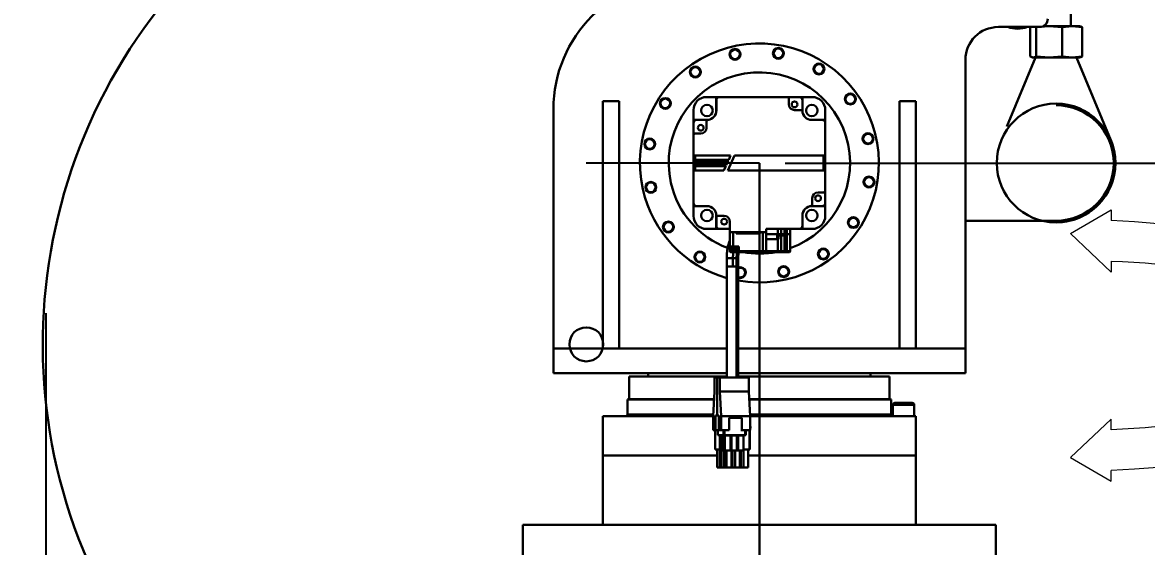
# Model space of a CAD drawing. Header units: millimetres. Extents: x -2601 to 21461, y 11492 to 21077.
# Drawn here: x 16112 to 16794, y 15377 to 15694 of the extents above; entities that cross this region are included whole.
import ezdxf

# ---------------------------------------------------------------- set-up
doc = ezdxf.new("R2010")
doc.units = ezdxf.units.MM
doc.header["$PDSIZE"] = -1
doc.linetypes.add('CENTERX2', pattern=[20.32, 12.7, -2.54, 2.54, -2.54])
doc.layers.add('中心线层', color=1, linetype='CENTERX2')
doc.layers.add('文字层', color=7, linetype='Continuous', lineweight=25)
doc.styles.get("Standard").update_dxf_attribs({"font": ''})
doc.styles.get('Standard').set_extended_font_data('HYSWLongFangSong')
doc.dimstyles.new('ISO-25', dxfattribs={"dimscale": 25, "dimtxt": 3.5, "dimasz": 1.6, "dimexe": 1.25, "dimexo": 0.625, "dimtad": 1, "dimdec": 0, "dimzin": 9, "dimdsep": 46, "dimtxsty": 'Standard', "dimcen": 2.5, "dimadec": 0, "dimazin": 2, "dimtfac": 1, "dimtdec": 0, "dimtofl": 0, "dimtmove": 0, "dimatfit": 3, "dimfxl": 1, "dimarcsym": 0})

# ---------------------------------------------------------------- blocks, each defined once
blk = doc.blocks.new('*D82')
at = {"color": 0, "lineweight": -2}
for p, q in [((16574.57, 16309.15), (17450.94, 16309.15)), ((17419.69, 16269.15), (17419.69, 15649.15)), ((16574.57, 15609.15), (17450.94, 15609.15))]:
    blk.add_line(p, q, dxfattribs=at)
at = {"color": 0}
for points in [[(17413.03, 16269.15), (17426.36, 16269.15), (17419.69, 16309.15)], [(17413.03, 15649.15), (17426.36, 15649.15), (17419.69, 15609.15)]]:
    blk.add_solid(points, dxfattribs=at)
at = {"layer": 'Defpoints', "color": 0}
for p in [(16558.94, 16309.15), (16558.94, 15609.15), (17419.69, 15609.15)]:
    blk.add_point(p, dxfattribs=at)
at = {"color": 0, "insert": (17360.32, 15988.44), "char_height": 87.5, "attachment_point": 5, "rotation": 90}
blk.add_mtext('700', dxfattribs=at)
blk = doc.blocks.new('*D85')
at = {"color": 0, "lineweight": -2}
for p, q in [((16574.57, 15609.15), (17451.3, 15609.15)), ((17420.05, 15569.15), (17420.05, 15064.65)), ((16721.07, 15024.65), (17451.3, 15024.65))]:
    blk.add_line(p, q, dxfattribs=at)
at = {"color": 0}
for points in [[(17413.38, 15569.15), (17426.72, 15569.15), (17420.05, 15609.15)], [(17413.38, 15064.65), (17426.72, 15064.65), (17420.05, 15024.65)]]:
    blk.add_solid(points, dxfattribs=at)
at = {"layer": 'Defpoints', "color": 0}
for p in [(16558.94, 15609.15), (16705.44, 15024.65), (17420.05, 15024.65)]:
    blk.add_point(p, dxfattribs=at)
at = {"color": 0, "insert": (17360.68, 15281.81), "char_height": 87.5, "attachment_point": 5, "rotation": 90}
blk.add_mtext('587', dxfattribs=at)
blk = doc.blocks.new('*D88')
at = {"color": 0, "lineweight": -2}
for p, q in [((15038.27, 15483.53), (15038.27, 14180.63)), ((16558.94, 15483.53), (16558.94, 14180.63)), ((15078.27, 14211.88), (16518.94, 14211.88))]:
    blk.add_line(p, q, dxfattribs=at)
at = {"color": 0}
for points in [[(15078.27, 14218.54), (15078.27, 14205.21), (15038.27, 14211.88)], [(16518.94, 14218.54), (16518.94, 14205.21), (16558.94, 14211.88)]]:
    blk.add_solid(points, dxfattribs=at)
at = {"layer": 'Defpoints', "color": 0}
for p in [(15038.27, 15499.15), (16558.94, 15499.15), (16558.94, 14211.88)]:
    blk.add_point(p, dxfattribs=at)
at = {"color": 0, "insert": (15798.61, 14271.25), "char_height": 87.5, "attachment_point": 5}
blk.add_mtext('1521', dxfattribs=at)
blk = doc.blocks.new('*D90')
at = {"color": 0, "lineweight": -2}
for p, q in [((15767.61, 16488.4), (14855.39, 16488.4)), ((14886.64, 16448.4), (14886.64, 15064.65)), ((16399.82, 15024.65), (14855.39, 15024.65))]:
    blk.add_line(p, q, dxfattribs=at)
at = {"color": 0}
for points in [[(14879.97, 16448.4), (14893.31, 16448.4), (14886.64, 16488.4)], [(14879.97, 15064.65), (14893.31, 15064.65), (14886.64, 15024.65)]]:
    blk.add_solid(points, dxfattribs=at)
at = {"layer": 'Defpoints', "color": 0}
for p in [(15783.23, 16488.4), (14886.64, 15024.65), (16415.44, 15024.65)]:
    blk.add_point(p, dxfattribs=at)
at = {"color": 0, "insert": (14827.27, 15773.98), "char_height": 87.5, "attachment_point": 5, "rotation": 90}
blk.add_mtext('1464', dxfattribs=at)
blk = doc.blocks.new('1111')
at = {"layer": '中心线层', "color": 0, "linetype": 'Continuous', "lineweight": 0}
for p, q in [((3648.14, -2830.89), (3672.84, -2816.56)), ((3672.84, -2816.56), (3672.84, -2823.05)), ((3687.08, -2823.77), (3672.84, -2823.05)), ((3701.1, -2824.98), (3687.08, -2823.77)), ((3714.8, -2826.65), (3701.1, -2824.98)), ((3728.07, -2828.77), (3714.8, -2826.65)), ((3740.81, -2831.34), (3728.07, -2828.77)), ((3672.84, -2854.23), (3648.14, -2830.89)), ((3752.92, -2834.32), (3740.81, -2831.34)), ((3764.32, -2837.71), (3752.92, -2834.32)), ((3774.91, -2841.46), (3764.32, -2837.71)), ((3784.61, -2845.56), (3774.91, -2841.46)), ((3672.84, -2847.74), (3672.84, -2854.23)), ((3679.63, -2848.03), (3672.84, -2847.8)), ((3693.55, -2848.96), (3679.63, -2848.03)), ((3707.21, -2850.35), (3693.55, -2848.96)), ((3720.52, -2852.19), (3707.21, -2850.35)), ((3793.36, -2849.96), (3784.61, -2845.56)), ((3801.07, -2854.65), (3793.36, -2849.96)), ((3733.36, -2854.47), (3720.52, -2852.19)), ((3745.66, -2857.16), (3733.36, -2854.47)), ((3757.31, -2860.25), (3745.66, -2857.16)), ((3807.71, -2859.58), (3801.07, -2854.65)), ((3768.24, -2863.71), (3757.31, -2860.25)), ((3778.35, -2867.53), (3768.24, -2863.71)), ((3813.2, -2864.71), (3807.71, -2859.58)), ((3787.59, -2871.66), (3778.35, -2867.53)), ((3817.52, -2870.01), (3813.2, -2864.71)), ((3820.63, -2875.43), (3817.52, -2870.01)), ((3795.87, -2876.09), (3787.59, -2871.66)), ((3803.15, -2880.78), (3795.87, -2876.09)), ((3822.5, -2880.94), (3820.63, -2875.43)), ((3809.35, -2885.69), (3803.15, -2880.78)), ((3823.13, -2886.49), (3822.5, -2880.94)), ((3814.45, -2890.78), (3809.35, -2885.69)), ((3818.4, -2896.03), (3814.45, -2890.78)), ((3823.13, -2911.19), (3823.13, -2886.49)), ((3823.13, -2911.19), (3823.13, -2886.49)), ((3823.13, -2892.5), (3818.4, -2901.65)), ((3819.45, -2898.07), (3818.4, -2896.03)), ((3818.4, -2901.65), (3814.45, -2906.9)), ((3809.35, -2912), (3803.15, -2916.91)), ((3814.45, -2906.9), (3809.35, -2912)), ((3823.13, -2911.19), (3822.5, -2916.74)), ((3803.15, -2916.91), (3795.87, -2921.59)), ((3822.5, -2916.74), (3820.63, -2922.25)), ((3795.87, -2921.59), (3787.59, -2926.02)), ((3820.63, -2922.25), (3817.52, -2927.67)), ((3778.35, -2930.15), (3768.24, -2933.97)), ((3787.59, -2926.02), (3778.35, -2930.15)), ((3817.52, -2927.67), (3813.2, -2932.97)), ((3757.31, -2937.43), (3745.66, -2940.52)), ((3768.24, -2933.97), (3757.31, -2937.43)), ((3807.71, -2938.1), (3801.07, -2943.03)), ((3813.2, -2932.97), (3807.71, -2938.1)), ((3672.84, -2943.39), (3648.14, -2966.73)), ((3672.84, -2949.88), (3672.84, -2943.39)), ((3720.52, -2945.49), (3707.21, -2947.33)), ((3733.36, -2943.21), (3720.52, -2945.49)), ((3745.66, -2940.52), (3733.36, -2943.21)), ((3801.07, -2943.03), (3793.36, -2947.72)), ((3679.63, -2949.65), (3672.84, -2949.88)), ((3693.55, -2948.72), (3679.63, -2949.65)), ((3707.21, -2947.33), (3693.55, -2948.72)), ((3784.61, -2952.13), (3774.91, -2956.22)), ((3793.36, -2947.72), (3784.61, -2952.13)), ((3774.91, -2956.22), (3764.32, -2959.98)), ((3648.14, -2966.73), (3672.84, -2981.06)), ((3740.81, -2966.34), (3728.07, -2968.91)), ((3752.92, -2963.36), (3740.81, -2966.34)), ((3764.32, -2959.98), (3752.92, -2963.36)), ((3701.1, -2972.71), (3687.08, -2973.91)), ((3714.8, -2971.04), (3701.1, -2972.71)), ((3728.07, -2968.91), (3714.8, -2971.04)), ((3687.08, -2973.91), (3672.84, -2974.63)), ((3672.84, -2981.06), (3672.84, -2974.58))]:
    blk.add_line(p, q, dxfattribs=at)
blk = doc.blocks.new('*D94')
at = {"color": 0, "lineweight": -2}
for p, q in [((16558.94, 15593.53), (16558.94, 14497.94)), ((16125.96, 15518.03), (16125.96, 14497.94)), ((16165.96, 14529.19), (16518.94, 14529.19))]:
    blk.add_line(p, q, dxfattribs=at)
at = {"color": 0}
for points in [[(16165.96, 14535.86), (16165.96, 14522.53), (16125.96, 14529.19)], [(16518.94, 14535.86), (16518.94, 14522.53), (16558.94, 14529.19)]]:
    blk.add_solid(points, dxfattribs=at)
at = {"layer": 'Defpoints', "color": 0}
for p in [(16558.94, 15609.15), (16125.96, 15533.66), (16558.94, 14529.19)]:
    blk.add_point(p, dxfattribs=at)
at = {"color": 0, "insert": (16342.45, 14588.57), "char_height": 87.5, "attachment_point": 5}
blk.add_mtext('433', dxfattribs=at)

msp = doc.modelspace()

# ---------------------------------------------------------------- linework, layer by layer
at = {"color": 161, "linetype": 'Continuous', "lineweight": 30, "true_color": 0x67adff}
for p, q in [((16747.94, 15692.15), (16747.94, 15700.15)), ((16703.94, 15691.65), (16728.94, 15691.65)), ((16723.17, 15691.56), (16723.46, 15691.65)), ((16723.17, 15691.56), (16723.17, 15673.75)), ((16726.76, 15691.65), (16726.93, 15691.56)), ((16726.93, 15691.56), (16728.15, 15691.65)), ((16726.93, 15691.56), (16726.93, 15673.75)), ((16729.41, 15691.75), (16734.82, 15692.15)), ((16734.82, 15692.15), (16731.12, 15692.15)), ((16734.82, 15692.15), (16742.7, 15691.56)), ((16748.71, 15692.15), (16734.82, 15692.15)), ((16742.7, 15691.56), (16748.71, 15692.15)), ((16742.7, 15691.56), (16742.7, 15673.75)), ((16748.71, 15692.15), (16754.71, 15691.56)), ((16753.21, 15692.15), (16748.71, 15692.15)), ((16753.6, 15692.05), (16753.21, 15692.15)), ((16754.71, 15691.56), (16754.71, 15673.75)), ((16709.18, 15631.39), (16726.44, 15673.15)), ((16725.05, 15673.15), (16723.17, 15673.75)), ((16724.29, 15673.26), (16724.68, 15673.15)), ((16725.05, 15673.15), (16724.68, 15673.15)), ((16726.44, 15673.15), (16725.05, 15673.15)), ((16726.44, 15673.15), (16751.44, 15673.15)), ((16734.82, 15673.15), (16726.93, 15673.75)), ((16742.7, 15673.75), (16734.82, 15673.15)), ((16748.71, 15673.15), (16742.7, 15673.75)), ((16754.71, 15673.75), (16748.71, 15673.15)), ((16753.21, 15673.15), (16751.44, 15673.15)), ((16751.44, 15673.15), (16772.21, 15622.91)), ((16753.21, 15673.15), (16753.6, 15673.26)), ((16683.94, 15496.65), (16683.94, 15671.65)), ((16473.94, 15646.65), (16463.94, 15646.65)), ((16463.94, 15646.65), (16463.94, 15496.65)), ((16473.94, 15646.65), (16473.94, 15496.65)), ((16526.94, 15649.15), (16532.82, 15649.15)), ((16532.82, 15649.15), (16532.82, 15640.97)), ((16534.82, 15649.15), (16532.82, 15649.15)), ((16532.82, 15647.15), (16532.82, 15640.97)), ((16532.84, 15647.15), (16532.84, 15640.97)), ((16576.82, 15649.15), (16534.84, 15649.15)), ((16576.82, 15649.15), (16576.82, 15644.73)), ((16583.04, 15649.15), (16576.82, 15649.15)), ((16585.06, 15649.15), (16583.06, 15649.15)), ((16585.04, 15641.23), (16585.04, 15647.15)), ((16585.06, 15640.97), (16585.06, 15649.15)), ((16585.06, 15649.15), (16590.94, 15649.15)), ((16585.06, 15640.97), (16585.06, 15647.15)), ((16653.94, 15646.65), (16643.94, 15646.65)), ((16643.94, 15646.65), (16643.94, 15496.65)), ((16653.94, 15646.65), (16653.94, 15496.65)), ((16433.94, 15641.65), (16433.94, 15496.65)), ((16518.94, 15635.27), (16518.94, 15641.15)), ((16532.84, 15640.97), (16532.84, 15640.95)), ((16580.32, 15641.23), (16585.04, 15641.23)), ((16585.04, 15640.95), (16585.04, 15641.23)), ((16598.94, 15641.15), (16598.94, 15635.27)), ((16518.94, 15635.27), (16518.94, 15633.27)), ((16527.12, 15635.27), (16518.94, 15635.27)), ((16518.94, 15626.03), (16518.94, 15633.25)), ((16527.12, 15635.27), (16520.94, 15635.27)), ((16520.94, 15635.25), (16527.14, 15635.25)), ((16526.87, 15630.53), (16526.87, 15634.29)), ((16596.94, 15635.27), (16590.76, 15635.27)), ((16598.94, 15635.27), (16590.76, 15635.27)), ((16596.94, 15635.25), (16590.76, 15635.25)), ((16598.94, 15633.27), (16598.94, 15635.27)), ((16598.94, 15613.65), (16598.94, 15633.25)), ((16518.94, 15626.03), (16518.94, 15613.65)), ((16519.94, 15627.03), (16523.37, 15627.03)), ((16518.94, 15613.65), (16541.45, 15613.65)), ((16518.94, 15613.65), (16518.94, 15611.15)), ((16519.44, 15611.15), (16519.44, 15613.65)), ((16519.94, 15613.65), (16519.94, 15611.15)), ((16543.8, 15613.65), (16539.79, 15604.65)), ((16540.33, 15611.15), (16541.45, 15613.65)), ((16598.94, 15613.65), (16543.8, 15613.65)), ((16597.94, 15604.65), (16597.94, 15613.65)), ((16598.44, 15613.65), (16598.44, 15604.65)), ((16598.94, 15613.65), (16598.94, 15604.65)), ((16519.94, 15611.15), (16518.94, 15611.15)), ((16518.94, 15610.4), (16518.94, 15611.15)), ((16518.94, 15610.4), (16519.94, 15610.4)), ((16518.94, 15610.4), (16518.94, 15607.9)), ((16519.94, 15607.9), (16518.94, 15607.9)), ((16518.94, 15607.15), (16518.94, 15607.9)), ((16518.94, 15607.15), (16519.94, 15607.15)), ((16518.94, 15607.15), (16518.94, 15604.65)), ((16518.94, 15604.65), (16518.94, 15585.05)), ((16518.94, 15604.65), (16537.44, 15604.65)), ((16519.44, 15607.9), (16519.44, 15610.4)), ((16519.44, 15604.65), (16519.44, 15607.15)), ((16519.94, 15611.15), (16540.33, 15611.15)), ((16519.94, 15611.15), (16519.94, 15610.4)), ((16519.94, 15610.4), (16540, 15610.4)), ((16519.94, 15610.4), (16519.94, 15607.9)), ((16519.94, 15607.9), (16519.94, 15607.15)), ((16519.94, 15607.9), (16538.89, 15607.9)), ((16519.94, 15607.15), (16538.55, 15607.15)), ((16519.94, 15607.15), (16519.94, 15604.65)), ((16537.44, 15604.65), (16538.55, 15607.15)), ((16538.89, 15607.9), (16540, 15610.4)), ((16539.79, 15604.65), (16598.94, 15604.65)), ((16598.94, 15592.28), (16598.94, 15604.65)), ((16597.94, 15591.28), (16594.52, 15591.28)), ((16598.94, 15585.05), (16598.94, 15592.28)), ((16518.94, 15585.03), (16518.94, 15583.03)), ((16591.02, 15587.78), (16591.02, 15584.01)), ((16598.94, 15583.03), (16598.94, 15585.03)), ((16518.94, 15577.15), (16518.94, 15583.03)), ((16518.94, 15583.03), (16527.12, 15583.03)), ((16520.94, 15583.05), (16527.14, 15583.05)), ((16520.94, 15583.03), (16527.12, 15583.03)), ((16532.82, 15577.33), (16532.82, 15571.15)), ((16532.82, 15577.33), (16532.82, 15569.15)), ((16532.84, 15577.35), (16532.84, 15577.08)), ((16585.04, 15571.15), (16585.04, 15577.35)), ((16585.06, 15571.15), (16585.06, 15577.33)), ((16585.06, 15569.15), (16585.06, 15577.33)), ((16590.74, 15583.05), (16596.94, 15583.05)), ((16590.76, 15583.03), (16596.94, 15583.03)), ((16590.76, 15583.03), (16598.94, 15583.03)), ((16598.94, 15583.03), (16598.94, 15577.15)), ((16532.84, 15577.08), (16537.57, 15577.08)), ((16532.84, 15577.08), (16532.84, 15571.15)), ((16541.07, 15567.15), (16541.07, 15573.58)), ((16683.94, 15574.15), (16738.94, 15574.15)), ((16532.82, 15569.15), (16526.94, 15569.15)), ((16532.82, 15569.15), (16534.82, 15569.15)), ((16534.84, 15569.15), (16541.07, 15569.15)), ((16541.07, 15564.11), (16541.06, 15564.11)), ((16541.07, 15567.15), (16563.07, 15567.15)), ((16541.07, 15558.55), (16541.07, 15567.15)), ((16543.07, 15567.15), (16543.07, 15558.55)), ((16544.82, 15566.45), (16544.82, 15567.15)), ((16544.82, 15566.45), (16559.32, 15566.45)), ((16548.6, 15566.52), (16547.81, 15566.45)), ((16549.22, 15567.01), (16548.6, 15567.01)), ((16549.38, 15566.45), (16548.6, 15566.52)), ((16559.32, 15566.45), (16559.32, 15567.15)), ((16561.07, 15555.65), (16561.07, 15567.15)), ((16563.07, 15569.15), (16583.04, 15569.15)), ((16563.07, 15569.15), (16563.07, 15567.15)), ((16563.07, 15567.15), (16563.07, 15555.65)), ((16569.64, 15565.95), (16563.07, 15565.95)), ((16569.64, 15563.05), (16569.64, 15565.95)), ((16570.14, 15565.95), (16569.64, 15565.95)), ((16570.14, 15565.95), (16570.14, 15569.15)), ((16570.14, 15565.95), (16570.14, 15563.05)), ((16570.42, 15565.95), (16570.14, 15565.95)), ((16570.42, 15565.95), (16572.14, 15565.95)), ((16570.42, 15565.95), (16570.42, 15565.25)), ((16570.54, 15565.25), (16570.42, 15565.25)), ((16570.54, 15565.25), (16570.54, 15563.05)), ((16572.14, 15565.25), (16570.54, 15565.25)), ((16572.14, 15569.15), (16572.14, 15565.95)), ((16572.14, 15565.95), (16574.14, 15565.95)), ((16572.14, 15565.25), (16572.14, 15555.65)), ((16574.14, 15565.25), (16572.14, 15565.25)), ((16574.14, 15569.15), (16574.14, 15565.95)), ((16574.14, 15565.95), (16575.64, 15565.95)), ((16574.14, 15565.25), (16574.14, 15565.95)), ((16574.14, 15565.25), (16574.14, 15555.65)), ((16575.64, 15565.95), (16575.64, 15569.15)), ((16575.64, 15565.95), (16577.64, 15565.95)), ((16575.64, 15555.65), (16575.64, 15565.95)), ((16577.64, 15569.15), (16577.64, 15565.95)), ((16577.64, 15565.95), (16577.64, 15555.65)), ((16583.04, 15569.15), (16583.06, 15569.15)), ((16583.06, 15569.15), (16585.06, 15569.15)), ((16590.94, 15569.15), (16585.06, 15569.15)), ((16540.94, 15562.52), (16540.94, 15560.39)), ((16541.06, 15558.79), (16541.07, 15558.79)), ((16541.07, 15558.55), (16543.07, 15558.55)), ((16541.07, 15555.65), (16541.07, 15558.55)), ((16541.42, 15558.25), (16541.42, 15558.55)), ((16541.42, 15558.25), (16545.32, 15558.25)), ((16541.62, 15557.75), (16541.62, 15557.35)), ((16543.37, 15557.75), (16541.62, 15557.75)), ((16541.62, 15557.35), (16543.37, 15557.35)), ((16541.7, 15556.95), (16541.72, 15556.95)), ((16541.82, 15557.75), (16541.82, 15558.25)), ((16546.47, 15558.55), (16543.07, 15558.55)), ((16543.12, 15556.95), (16543.62, 15556.95)), ((16543.37, 15557.75), (16543.37, 15557.35)), ((16545.12, 15557.75), (16543.37, 15557.75)), ((16543.37, 15557.35), (16545.12, 15557.35)), ((16544.92, 15557.75), (16544.92, 15558.25)), ((16545.02, 15556.95), (16545.04, 15556.95)), ((16545.12, 15557.35), (16545.12, 15557.75)), ((16545.32, 15558.25), (16545.32, 15558.55)), ((16545.47, 15555.65), (16545.47, 15558.55)), ((16546.47, 15558.55), (16546.47, 15555.65)), ((16569.64, 15563.05), (16563.07, 15563.05)), ((16569.64, 15563.05), (16570.14, 15563.05)), ((16570.14, 15563.05), (16570.54, 15563.05)), ((16570.14, 15555.65), (16570.14, 15563.05)), ((16539.13, 15551.45), (16539.13, 15546.45)), ((16542.9, 15551.45), (16539.13, 15551.45)), ((16541.07, 15555.65), (16542.07, 15555.65)), ((16541.57, 15555.15), (16542.07, 15555.15)), ((16542.07, 15556.54), (16542.07, 15555.65)), ((16542.07, 15555.65), (16542.07, 15555.15)), ((16542.07, 15555.65), (16544.47, 15555.65)), ((16544.47, 15555.15), (16542.07, 15555.15)), ((16542.9, 15551.45), (16542.9, 15546.45)), ((16545.13, 15551.45), (16542.9, 15551.45)), ((16543.62, 15556.35), (16544.08, 15556.35)), ((16544.47, 15555.65), (16544.47, 15556.44)), ((16544.47, 15555.15), (16544.47, 15555.65)), ((16544.47, 15555.65), (16545.47, 15555.65)), ((16544.47, 15555.15), (16545.97, 15555.15)), ((16545.13, 15546.45), (16545.13, 15551.45)), ((16546.06, 15551.35), (16545.13, 15551.35)), ((16545.47, 15555.65), (16546.47, 15555.65)), ((16545.97, 15555.15), (16546.47, 15555.15)), ((16546.06, 15479.3), (16546.06, 15551.35)), ((16546.47, 15555.65), (16546.47, 15555.15)), ((16546.47, 15555.65), (16561.07, 15555.65)), ((16561.07, 15555.15), (16546.47, 15555.15)), ((16547.88, 15555.05), (16547.38, 15555.05)), ((16548.5, 15555.15), (16548.76, 15555.11)), ((16548.76, 15555.05), (16548.76, 15555.15)), ((16549.07, 15555.05), (16549.07, 15555.15)), ((16550.03, 15555.05), (16549.93, 15555.05)), ((16550.11, 15555.05), (16550.75, 15555.05)), ((16551.01, 15555.05), (16550.75, 15555.05)), ((16551.4, 15555.05), (16551.12, 15555.05)), ((16551.4, 15555.05), (16551.51, 15555.05)), ((16551.51, 15555.05), (16551.51, 15555.15)), ((16552.18, 15555.05), (16551.51, 15555.05)), ((16552.18, 15555.05), (16552.18, 15555.15)), ((16552.45, 15555.15), (16552.45, 15555.05)), ((16552.45, 15555.05), (16552.58, 15555.05)), ((16552.58, 15555.05), (16552.66, 15555.05)), ((16552.79, 15555.05), (16553.33, 15555.05)), ((16553.63, 15555.05), (16553.63, 15555.15)), ((16553.92, 15555.05), (16553.92, 15555.15)), ((16554.65, 15555.04), (16554.65, 15555.15)), ((16554.81, 15555.05), (16554.65, 15555.05)), ((16554.92, 15555.05), (16554.81, 15555.05)), ((16555, 15555.05), (16554.92, 15555.05)), ((16555, 15555.05), (16555.64, 15555.05)), ((16555.9, 15555.05), (16555.64, 15555.05)), ((16555.9, 15555.05), (16555.9, 15555.15)), ((16556.38, 15555.05), (16556.13, 15555.05)), ((16556.38, 15555.05), (16556.38, 15555.15)), ((16556.8, 15555.15), (16556.8, 15555.05)), ((16557.34, 15555.05), (16557.34, 15555.15)), ((16558.77, 15555.05), (16558.77, 15555.15)), ((16558.94, 15555.05), (16558.77, 15555.05)), ((16559.08, 15555.05), (16560.15, 15555.05)), ((16560.58, 15555.05), (16560.15, 15555.05)), ((16560.58, 15555.05), (16560.58, 15555.15)), ((16561.23, 15555.05), (16560.76, 15555.05)), ((16561.07, 15555.15), (16561.07, 15555.65)), ((16561.07, 15555.65), (16563.07, 15555.65)), ((16561.07, 15555.15), (16562.57, 15555.15)), ((16561.23, 15555.05), (16561.41, 15555.05)), ((16561.41, 15555.05), (16561.41, 15555.15)), ((16562.52, 15555.05), (16561.41, 15555.05)), ((16562.52, 15555.05), (16562.52, 15555.15)), ((16570.14, 15555.15), (16562.57, 15555.15)), ((16562.98, 15555.15), (16562.98, 15555.05)), ((16562.98, 15555.05), (16563.19, 15555.05)), ((16563.07, 15555.65), (16570.14, 15555.65)), ((16563.19, 15555.05), (16563.32, 15555.05)), ((16563.54, 15555.05), (16564.24, 15555.05)), ((16565.42, 15555.05), (16565.42, 15555.15)), ((16566.92, 15555.05), (16566.92, 15555.15)), ((16567.09, 15555.05), (16566.92, 15555.05)), ((16567.22, 15555.05), (16568.29, 15555.05)), ((16567.35, 15555.05), (16567.35, 15555.15)), ((16568.73, 15555.05), (16568.29, 15555.05)), ((16569.11, 15555.05), (16569.11, 15555.15)), ((16569.54, 15555.05), (16569.11, 15555.05)), ((16569.54, 15555.05), (16569.54, 15555.15)), ((16570.14, 15555.15), (16570.14, 15555.65)), ((16570.14, 15555.65), (16572.14, 15555.65)), ((16570.14, 15555.15), (16571.64, 15555.15)), ((16571.64, 15555.15), (16574.14, 15555.15)), ((16572.14, 15555.65), (16574.14, 15555.65)), ((16574.14, 15555.65), (16574.14, 15555.15)), ((16574.14, 15555.65), (16575.64, 15555.65)), ((16575.64, 15555.15), (16574.14, 15555.15)), ((16575.64, 15555.15), (16575.64, 15555.65)), ((16575.64, 15555.65), (16577.64, 15555.65)), ((16575.64, 15555.15), (16577.14, 15555.15)), ((16539.13, 15546.45), (16539.13, 15479.06)), ((16539.23, 15546.45), (16539.13, 15546.45)), ((16539.13, 15546.45), (16542.9, 15546.45)), ((16539.23, 15546.45), (16539.23, 15479.06)), ((16545.13, 15546.45), (16539.23, 15546.45)), ((16542.9, 15546.45), (16545.13, 15546.45)), ((16545.13, 15479.06), (16545.13, 15546.45)), ((16433.94, 15496.65), (16539.13, 15496.65)), ((16433.94, 15496.65), (16433.94, 15481.65)), ((16473.94, 15496.65), (16463.94, 15496.65)), ((16546.06, 15496.65), (16683.94, 15496.65)), ((16653.94, 15496.65), (16643.94, 15496.65)), ((16683.94, 15496.65), (16683.94, 15481.65)), ((16433.94, 15481.65), (16539.13, 15481.65)), ((16479.94, 15479.65), (16479.94, 15465.85)), ((16479.94, 15479.65), (16539.23, 15479.65)), ((16491.44, 15481.65), (16491.44, 15479.65)), ((16533.34, 15479.06), (16531.63, 15479.06)), ((16531.63, 15479.06), (16531.63, 15470.56)), ((16533.34, 15456.06), (16533.34, 15479.06)), ((16533.34, 15479.06), (16535.04, 15479.06)), ((16535.04, 15479.06), (16535.04, 15470.56)), ((16535.04, 15479.06), (16552.62, 15479.06)), ((16545.13, 15479.3), (16546.06, 15479.3)), ((16546.06, 15481.65), (16683.94, 15481.65)), ((16546.06, 15479.65), (16637.94, 15479.65)), ((16546.06, 15479.06), (16546.06, 15479.3)), ((16552.62, 15479.06), (16552.62, 15470.56)), ((16626.44, 15479.65), (16626.44, 15481.65)), ((16637.94, 15465.85), (16637.94, 15479.65)), ((16530.95, 15455.56), (16531.63, 15470.56)), ((16535.04, 15470.56), (16535.72, 15455.56)), ((16535.04, 15470.56), (16552.62, 15470.56)), ((16553.3, 15455.56), (16552.62, 15470.56)), ((16479.94, 15465.85), (16478.94, 15465.65)), ((16478.94, 15465.65), (16478.94, 15456.65)), ((16478.94, 15465.65), (16531.41, 15465.65)), ((16479.94, 15465.85), (16531.42, 15465.85)), ((16552.83, 15465.85), (16637.94, 15465.85)), ((16552.84, 15465.65), (16638.94, 15465.65)), ((16638.94, 15465.65), (16637.94, 15465.85)), ((16638.94, 15456.65), (16638.94, 15465.65)), ((16639.94, 15462.38), (16639.94, 15455.65)), ((16652.94, 15462.38), (16639.94, 15462.38)), ((16641.21, 15463.65), (16651.67, 15463.65)), ((16652.94, 15455.65), (16652.94, 15462.38)), ((16463.94, 15455.65), (16463.94, 15431.65)), ((16463.94, 15455.65), (16530.96, 15455.65)), ((16478.94, 15456.65), (16531, 15456.65)), ((16530.95, 15455.56), (16530.95, 15447.06)), ((16532.25, 15456.06), (16533.34, 15456.06)), ((16532.25, 15447.06), (16532.25, 15456.06)), ((16534.42, 15456.06), (16533.34, 15456.06)), ((16534.42, 15447.06), (16534.42, 15456.06)), ((16535.72, 15455.56), (16553.3, 15455.56)), ((16535.72, 15455.56), (16535.72, 15447.06)), ((16540.64, 15454.56), (16548.37, 15454.56)), ((16540.64, 15454.56), (16540.64, 15447.06)), ((16548.37, 15454.56), (16548.37, 15447.06)), ((16553.25, 15456.65), (16638.94, 15456.65)), ((16553.29, 15455.65), (16653.94, 15455.65)), ((16553.3, 15455.56), (16553.3, 15447.06)), ((16653.94, 15431.65), (16653.94, 15455.65)), ((16553.3, 15449.3), (16553.37, 15449.3)), ((16553.3, 15448.3), (16553.37, 15448.3)), ((16553.64, 15449.3), (16553.37, 15449.3)), ((16553.37, 15448.3), (16553.37, 15449.3)), ((16553.37, 15448.3), (16553.64, 15448.3)), ((16553.64, 15448.3), (16553.64, 15449.3)), ((16530.95, 15447.06), (16532.25, 15447.06)), ((16532.1, 15447.06), (16532.1, 15435.3)), ((16532.15, 15447.06), (16532.15, 15435.3)), ((16534.37, 15447.06), (16532.25, 15447.06)), ((16533.71, 15447.06), (16533.71, 15444.06)), ((16533.71, 15444.06), (16533.73, 15444.06)), ((16533.73, 15447.06), (16533.73, 15444.06)), ((16533.73, 15444.06), (16537.09, 15444.06)), ((16535.72, 15447.06), (16534.42, 15447.06)), ((16535.88, 15443.76), (16534.99, 15443.76)), ((16534.99, 15434.76), (16534.99, 15443.76)), ((16535.72, 15447.06), (16540.64, 15447.06)), ((16535.88, 15434.76), (16535.88, 15443.76)), ((16536.06, 15443.76), (16535.88, 15443.76)), ((16536.95, 15443.76), (16536.06, 15443.76)), ((16536.06, 15434.76), (16536.06, 15443.76)), ((16536.95, 15434.76), (16536.95, 15443.76)), ((16537.13, 15443.76), (16536.95, 15443.76)), ((16537.09, 15444.06), (16537.09, 15447.06)), ((16537.09, 15444.06), (16537.7, 15444.06)), ((16538.02, 15443.76), (16537.13, 15443.76)), ((16537.13, 15434.76), (16537.13, 15443.76)), ((16537.7, 15447.06), (16537.7, 15444.06)), ((16537.7, 15444.06), (16550.26, 15444.06)), ((16541.36, 15443.76), (16538.02, 15443.76)), ((16538.02, 15434.76), (16538.02, 15443.76)), ((16541.36, 15434.76), (16541.36, 15443.76)), ((16541.39, 15434.76), (16541.39, 15443.76)), ((16542.02, 15443.76), (16541.39, 15443.76)), ((16545.35, 15443.76), (16542.02, 15443.76)), ((16542.02, 15434.76), (16542.02, 15443.76)), ((16545.35, 15434.76), (16545.35, 15443.76)), ((16546.02, 15443.76), (16545.35, 15443.76)), ((16549.35, 15443.76), (16546.02, 15443.76)), ((16546.02, 15434.76), (16546.02, 15443.76)), ((16548.37, 15447.06), (16547.75, 15447.06)), ((16548.37, 15447.06), (16553.3, 15447.06)), ((16549.35, 15434.76), (16549.35, 15443.76)), ((16550.26, 15444.06), (16550.26, 15447.06)), ((16550.26, 15444.06), (16550.63, 15444.06)), ((16550.63, 15444.06), (16550.63, 15447.06)), ((16552.97, 15435.3), (16552.97, 15447.06)), ((16553.24, 15435.3), (16553.24, 15447.06)), ((16532.1, 15435.3), (16532.15, 15435.3)), ((16534.99, 15435.3), (16532.15, 15435.3)), ((16533.36, 15424.38), (16533.36, 15435.3)), ((16534.92, 15435.3), (16534.92, 15424.38)), ((16535.88, 15434.76), (16534.99, 15434.76)), ((16536.06, 15434.76), (16535.88, 15434.76)), ((16535.96, 15424.38), (16535.96, 15434.76)), ((16536.95, 15434.76), (16536.06, 15434.76)), ((16537.13, 15434.76), (16536.95, 15434.76)), ((16538.02, 15434.76), (16537.13, 15434.76)), ((16537.52, 15424.38), (16537.52, 15434.76)), ((16541.36, 15434.76), (16538.02, 15434.76)), ((16539.09, 15424.38), (16539.09, 15434.76)), ((16541.39, 15434.76), (16541.36, 15434.76)), ((16542.02, 15434.76), (16541.39, 15434.76)), ((16545.35, 15434.76), (16542.02, 15434.76)), ((16542.07, 15424.38), (16542.07, 15434.76)), ((16542.59, 15424.38), (16542.59, 15434.76)), ((16544.17, 15424.38), (16544.17, 15434.76)), ((16546.02, 15434.76), (16545.35, 15434.76)), ((16549.35, 15434.76), (16546.02, 15434.76)), ((16547.14, 15424.38), (16547.14, 15434.76)), ((16547.67, 15434.76), (16547.67, 15424.38)), ((16549.24, 15434.76), (16549.24, 15424.38)), ((16549.35, 15435.3), (16552.97, 15435.3)), ((16552.22, 15424.38), (16552.22, 15435.3)), ((16552.97, 15435.3), (16553.24, 15435.3)), ((16463.94, 15431.65), (16463.94, 15389.65)), ((16533.36, 15431.65), (16463.94, 15431.65)), ((16653.94, 15431.65), (16552.22, 15431.65)), ((16653.94, 15389.65), (16653.94, 15431.65)), ((16534.92, 15424.38), (16533.36, 15424.38)), ((16534.92, 15424.38), (16535.96, 15424.38)), ((16537.52, 15424.38), (16535.96, 15424.38)), ((16537.52, 15424.38), (16539.09, 15424.38)), ((16542.07, 15424.38), (16539.09, 15424.38)), ((16542.59, 15424.38), (16542.07, 15424.38)), ((16542.59, 15424.38), (16544.17, 15424.38)), ((16547.14, 15424.38), (16544.17, 15424.38)), ((16547.67, 15424.38), (16547.14, 15424.38)), ((16547.67, 15424.38), (16549.24, 15424.38)), ((16552.22, 15424.38), (16549.24, 15424.38)), ((16415.44, 15389.65), (16702.44, 15389.65)), ((16415.44, 15389.65), (16415.44, 15369.65)), ((16702.44, 15389.65), (16702.44, 15369.65))]:
    msp.add_line(p, q, dxfattribs=at)
msp.add_line((16558.94, 15609.15), (16453.94, 15609.15))
at = {"color": 161, "lineweight": 30, "true_color": 0x67adff}
msp.add_line((16558.94, 15609.15), (16558.94, 15092.14), dxfattribs=at)
at = {"color": 161, "linetype": 'Continuous', "lineweight": 30, "true_color": 0x67adff, "flags": 128}
for points in [[(16544.95, 15567.18), (16544.85, 15567.13), (16544.82, 15567.12)], [(16545.05, 15566.45), (16545.81, 15566.94), (16546.24, 15567.15)], [(16550.95, 15567.15), (16551.38, 15566.94), (16552.14, 15566.45)]]:
    msp.add_lwpolyline(points, dxfattribs=at)
at = {"color": 161, "linetype": 'Continuous', "lineweight": 30, "true_color": 0x67adff}
for centre, radius in [((16544.16, 15675.02), 3.3), ((16544.16, 15675.02), 2.9), ((16570.49, 15675.66), 3.3), ((16570.49, 15675.66), 2.9), ((16520.09, 15664.35), 3.3), ((16520.09, 15664.35), 2.9), ((16595.07, 15666.18), 3.3), ((16595.07, 15666.18), 2.9), ((16501.92, 15645.28), 3.3), ((16501.92, 15645.28), 2.9), ((16614.14, 15648.01), 3.3), ((16614.14, 15648.01), 2.9), ((16624.81, 15623.93), 3.3), ((16624.81, 15623.93), 2.9), ((16492.44, 15620.71), 3.3), ((16492.44, 15620.71), 2.9), ((16625.45, 15597.6), 3.3), ((16625.45, 15597.6), 2.9), ((16493.08, 15594.38), 3.3), ((16493.08, 15594.38), 2.9), ((16503.75, 15570.3), 3.3), ((16503.75, 15570.3), 2.9), ((16615.96, 15573.03), 3.3), ((16615.96, 15573.03), 2.9), ((16597.8, 15553.96), 3.3), ((16597.8, 15553.96), 2.9), ((16522.82, 15552.13), 3.3), ((16522.82, 15552.13), 2.9), ((16573.72, 15543.29), 3.3), ((16573.72, 15543.29), 2.9)]:
    msp.add_circle(centre, radius, dxfattribs=at)
at = {"color": 161, "lineweight": 30, "true_color": 0x67adff}
for centre, radius in [((16738.94, 15609.15), 36), ((16453.94, 15499.15), 10.31)]:
    msp.add_circle(centre, radius, dxfattribs=at)
at = {"color": 7, "linetype": 'ByBlock', "lineweight": 30, "ltscale": 5}
msp.add_arc((16453.94, 15499.15), 329.8, 132.49497, 215.49497, dxfattribs=at)
at = {"color": 161, "linetype": 'Continuous', "lineweight": 30, "true_color": 0x67adff}
for centre, radius, start, end in [((16513.94, 15641.65), 80, 90, 180), ((16728.94, 15696.65), 5, 270, 0), ((16703.94, 15671.65), 20, 90, 180), ((16715.59, 15707.57), 17, 249.46704, 270.00019), ((16715.59, 15707.57), 16.5, 254.78086, 285.21914), ((16715.59, 15707.57), 16.3, 257.53184, 282.46816), ((16715.59, 15707.57), 17, 270.00019, 290.53296), ((16558.94, 15609.15), 72.5, 259.76117, 192.64648), ((16558.94, 15609.15), 55, 289.87687, 192.64648), ((16526.94, 15641.15), 8, 90, 180), ((16534.82, 15647.15), 2, 90, 180), ((16534.84, 15647.15), 2, 90, 179.99899), ((16580.32, 15644.73), 1.75, 0, 180), ((16583.04, 15647.15), 2, 0, 90), ((16583.06, 15647.15), 2, 360, 90), ((16590.94, 15641.15), 8, 0, 90), ((16527.12, 15640.97), 3.5, 0, 180), ((16527.12, 15640.97), 3.5, 180, 0), ((16527.12, 15640.97), 5.7, 270, 0), ((16527.14, 15640.95), 5.7, 276.23378, 359.99727), ((16580.32, 15644.73), 3.5, 180, 270), ((16580.32, 15644.73), 1.75, 180, 0), ((16590.74, 15640.95), 5.7, 180, 270.19908), ((16590.76, 15640.97), 5.7, 180, 270), ((16590.76, 15640.97), 5.7, 180, 270), ((16590.76, 15640.97), 3.5, 0, 180), ((16590.76, 15640.97), 3.5, 180, 0), ((16738.94, 15609.15), 35, 0, 90), ((16520.94, 15633.27), 2, 90, 180), ((16520.94, 15633.25), 2, 90, 180), ((16523.37, 15630.53), 1.75, 0, 180), ((16527.87, 15634.29), 1, 96.23378, 180), ((16527.14, 15640.95), 5.7, 270, 276.23378), ((16596.94, 15633.27), 2, 0, 90), ((16596.94, 15633.25), 2, 0, 90), ((16519.94, 15626.03), 1, 90, 180), ((16523.37, 15630.53), 1.75, 180, 0), ((16523.37, 15630.53), 3.5, 270, 360), ((16738.94, 15609.15), 36, 256.4638, 22.45759), ((16738.94, 15609.15), 35, 270, 0), ((16558.94, 15609.15), 72.5, 192.64648, 254.22058), ((16558.94, 15609.15), 55, 192.64648, 249.43918), ((16594.52, 15587.78), 3.5, 90, 180), ((16597.94, 15592.28), 1, 270, 360), ((16738.94, 15609.15), 36, 273.4638, 335.45759), ((16520.94, 15585.05), 2, 180, 270), ((16520.94, 15585.03), 2, 180, 270), ((16594.52, 15587.78), 1.75, 0, 180), ((16594.52, 15587.78), 1.75, 180, 0), ((16596.94, 15585.05), 2, 270, 360), ((16596.94, 15585.03), 2, 270, 360), ((16527.12, 15577.33), 3.5, 0, 180), ((16527.12, 15577.33), 3.5, 180, 0), ((16527.12, 15577.33), 5.7, 0, 90), ((16527.12, 15577.33), 5.7, 360, 90), ((16527.14, 15577.35), 5.7, 360, 90), ((16590.74, 15577.35), 5.7, 96.23408, 180), ((16590.76, 15577.33), 5.7, 90, 180), ((16590.76, 15577.33), 5.7, 90, 180), ((16590.76, 15577.33), 3.5, 0, 180), ((16590.76, 15577.33), 3.5, 180, 0), ((16590.02, 15584.01), 1, 276.23408, 360), ((16590.74, 15577.35), 5.7, 90, 96.23408), ((16526.94, 15577.15), 8, 180, 270), ((16534.82, 15571.15), 2, 180, 270), ((16534.84, 15571.15), 2, 180, 270), ((16537.57, 15573.58), 1.75, 0, 180), ((16537.57, 15573.58), 1.75, 180, 0), ((16537.57, 15573.58), 3.5, 0, 90), ((16583.04, 15571.15), 2, 270, 360), ((16583.06, 15571.15), 2, 270, 0), ((16590.94, 15577.15), 8, 270, 360), ((16542.62, 15557.35), 1, 180, 203.57857), ((16544.12, 15557.35), 1, 336.42143, 0), ((16541.57, 15555.65), 0.5, 180, 270), ((16566.52, 15551.57), 23.61, 171.2636, 180.27504), ((16545.97, 15555.65), 0.5, 180, 270), ((16558.94, 15609.15), 55, 259.52847, 280.9425), ((16562.57, 15555.65), 0.5, 270, 0), ((16571.64, 15555.65), 0.5, 270, 0), ((16577.14, 15555.65), 0.5, 270, 0), ((16547.39, 15542.65), 3.3, 246.12351, 113.87649), ((16547.39, 15542.65), 2.9, 242.57441, 117.42559), ((16641.21, 15462.38), 1.27, 90, 180), ((16651.67, 15462.38), 1.27, 0, 90), ((16477.94, 15456.65), 1, 270, 0), ((16639.94, 15456.65), 1, 180, 270)]:
    msp.add_arc(centre, radius, start, end, dxfattribs=at)
for points, knots in [([(16754.71, 15691.56), (16754.57, 15691.65), (16754.2, 15691.86), (16753.83, 15691.93), (16753.59, 15691.96)], [0, 0, 0, 0, 0.376736, 1, 1, 1, 1]), ([(16726.93, 15673.75), (16726.79, 15673.67), (16726.17, 15673.31), (16725.54, 15673.22), (16725.05, 15673.15)], [0, 0, 0, 0, 0.225039, 1, 1, 1, 1]), ([(16753.59, 15673.34), (16753.83, 15673.38), (16754.2, 15673.44), (16754.57, 15673.66), (16754.71, 15673.75)], [0, 0, 0, 0, 0.623264, 1, 1, 1, 1]), ([(16541.06, 15564.11), (16541.06, 15564.11), (16541.04, 15564.1), (16541.02, 15564.05), (16541, 15563.95), (16540.96, 15563.71), (16540.94, 15563.22), (16540.94, 15562.79), (16540.94, 15562.52)], [0, 0, 0, 0, 0.045401, 0.100444, 0.173203, 0.268701, 0.549144, 1, 1, 1, 1]), ([(16546.71, 15566.45), (16547.11, 15566.61), (16547.92, 15566.93), (16549.22, 15567.05), (16550.51, 15566.93), (16551.32, 15566.61), (16551.72, 15566.45)], [0, 0, 0, 0, 0.249939, 0.5, 0.750061, 1, 1, 1, 1]), ([(16540.94, 15561.85), (16540.92, 15561.82), (16540.67, 15561.43), (16540.33, 15560.49), (16539.87, 15558.97), (16539.53, 15557.21), (16539.3, 15555.38), (16539.16, 15553.52), (16539.13, 15552.2), (16539.13, 15551.53), (16539.13, 15551.45)], [0, 0, 0, 0, 0.009644, 0.167103, 0.347855, 0.516817, 0.677922, 0.8353, 0.982372, 1, 1, 1, 1]), ([(16541.06, 15558.79), (16541.06, 15558.8), (16541.04, 15558.8), (16541.02, 15558.86), (16541, 15558.96), (16540.96, 15559.2), (16540.94, 15559.69), (16540.94, 15560.12), (16540.94, 15560.39)], [0, 0, 0, 0, 0.0454, 0.100425, 0.173184, 0.26871, 0.54915, 1, 1, 1, 1]), ([(16542.66, 15556.35), (16542.57, 15556.36), (16542.38, 15556.37), (16542.1, 15556.49), (16541.87, 15556.69), (16541.77, 15556.86), (16541.72, 15556.95)], [0, 0, 0, 0, 0.221583, 0.507366, 0.739123, 1, 1, 1, 1]), ([(16543.12, 15558.25), (16543.17, 15558.16), (16543.25, 15557.99), (16543.33, 15557.83), (16543.37, 15557.75)], [0, 0, 0, 0, 0.559935, 1, 1, 1, 1]), ([(16543.12, 15556.95), (16543.12, 15556.86), (16543.12, 15556.69), (16543.12, 15556.49), (16543.12, 15556.37), (16543.12, 15556.36), (16543.12, 15556.35)], [0, 0, 0, 0, 0.26191, 0.494759, 0.778797, 1, 1, 1, 1]), ([(16543.62, 15556.35), (16543.62, 15556.36), (16543.62, 15556.38), (16543.62, 15556.51), (16543.62, 15556.7), (16543.62, 15556.87), (16543.62, 15556.95)], [0, 0, 0, 0, 0.254792, 0.507166, 0.755303, 1, 1, 1, 1]), ([(16545.02, 15556.95), (16544.97, 15556.87), (16544.88, 15556.7), (16544.65, 15556.51), (16544.38, 15556.38), (16544.18, 15556.36), (16544.08, 15556.35)], [0, 0, 0, 0, 0.247345, 0.494701, 0.74566, 1, 1, 1, 1]), ([(16543.12, 15556.35), (16543.01, 15556.35), (16542.8, 15556.35), (16542.7, 15556.35), (16542.66, 15556.35)], [0, 0, 0, 0, 0.559264, 1, 1, 1, 1]), ([(16542.83, 15556.35), (16542.85, 15556.35), (16542.87, 15556.36), (16542.97, 15556.36), (16543.07, 15556.37), (16543.12, 15556.37)], [0, 0, 0, 0, 0.317662, 0.653642, 1, 1, 1, 1]), ([(16543.72, 15556.36), (16543.75, 15556.36), (16543.83, 15556.36), (16543.88, 15556.35), (16543.9, 15556.35)], [0, 0, 0, 0, 0.327134, 1, 1, 1, 1]), ([(16545.13, 15551.45), (16545.13, 15551.74), (16545.13, 15552.57), (16545.19, 15553.84), (16545.29, 15554.75), (16545.33, 15555.15)], [0, 0, 0, 0, 0.223931, 0.651361, 1, 1, 1, 1]), ([(16546.06, 15551.35), (16546.06, 15551.62), (16546.07, 15552.41), (16546.18, 15553.67), (16546.32, 15554.73), (16546.45, 15555.2), (16546.46, 15555.26)], [0, 0, 0, 0, 0.194933, 0.570151, 0.942228, 1, 1, 1, 1]), ([(16547.88, 15555.05), (16547.94, 15555.05), (16548.04, 15555.05), (16548.18, 15555.05), (16548.3, 15555.05), (16548.39, 15555.05), (16548.45, 15555.05), (16548.45, 15555.05), (16548.46, 15555.05)], [0, 0, 0, 0, 0.169596, 0.307999, 0.424994, 0.536342, 0.735216, 1, 1, 1, 1]), ([(16548.57, 15555.05), (16548.65, 15555.05), (16548.8, 15555.05), (16548.98, 15555.05), (16549.07, 15555.05)], [0, 0, 0, 0, 0.547663, 1, 1, 1, 1]), ([(16549.07, 15555.05), (16549.16, 15555.05), (16549.34, 15555.05), (16549.58, 15555.05), (16549.72, 15555.05), (16549.77, 15555.05), (16549.76, 15555.05), (16549.76, 15555.05)], [0, 0, 0, 0, 0.262608, 0.498268, 0.735118, 0.989676, 1, 1, 1, 1]), ([(16550.03, 15555.05), (16550.04, 15555.05), (16550.05, 15555.05), (16550.08, 15555.05), (16550.1, 15555.05), (16550.11, 15555.05)], [0, 0, 0, 0, 0.291515, 0.569029, 1, 1, 1, 1]), ([(16552.18, 15555.05), (16552.19, 15555.05), (16552.28, 15555.05), (16552.37, 15555.05), (16552.45, 15555.05)], [0, 0, 0, 0, 0.100898, 1, 1, 1, 1]), ([(16552.66, 15555.05), (16552.67, 15555.05), (16552.7, 15555.05), (16552.75, 15555.05), (16552.77, 15555.05), (16552.79, 15555.05)], [0, 0, 0, 0, 0.287127, 0.567111, 1, 1, 1, 1]), ([(16553.92, 15555.05), (16554.01, 15555.05), (16554.18, 15555.05), (16554.42, 15555.05), (16554.58, 15555.05), (16554.65, 15555.05), (16554.64, 15555.05), (16554.64, 15555.05)], [0, 0, 0, 0, 0.2416054, 0.4602983, 0.6767617, 0.9053602, 1, 1, 1, 1]), ([(16554.92, 15555.05), (16554.92, 15555.05), (16554.94, 15555.05), (16554.97, 15555.05), (16554.99, 15555.05), (16555, 15555.05)], [0, 0, 0, 0, 0.287883, 0.566819, 1, 1, 1, 1]), ([(16555.36, 15555.05), (16555.45, 15555.05), (16555.63, 15555.05), (16555.86, 15555.05), (16556.01, 15555.05), (16556.05, 15555.05), (16556.06, 15555.05)], [0, 0, 0, 0, 0.394088, 0.715035, 0.987137, 1, 1, 1, 1]), ([(16556.51, 15555.05), (16556.64, 15555.05), (16556.89, 15555.05), (16557.2, 15555.05), (16557.34, 15555.05)], [0, 0, 0, 0, 0.547342, 1, 1, 1, 1]), ([(16558.94, 15555.05), (16558.96, 15555.05), (16558.99, 15555.05), (16559.03, 15555.05), (16559.06, 15555.05), (16559.08, 15555.05)], [0, 0, 0, 0, 0.290843, 0.569041, 1, 1, 1, 1]), ([(16562.53, 15555.05), (16562.55, 15555.05), (16562.7, 15555.05), (16562.84, 15555.05), (16562.98, 15555.05)], [0, 0, 0, 0, 0.104252, 1, 1, 1, 1]), ([(16563.32, 15555.05), (16563.35, 15555.05), (16563.4, 15555.05), (16563.48, 15555.05), (16563.52, 15555.05), (16563.54, 15555.05)], [0, 0, 0, 0, 0.289654, 0.566765, 1, 1, 1, 1]), ([(16567.09, 15555.05), (16567.1, 15555.05), (16567.13, 15555.05), (16567.18, 15555.05), (16567.21, 15555.05), (16567.22, 15555.05)], [0, 0, 0, 0, 0.2886551, 0.5677109, 1, 1, 1, 1]), ([(16534.99, 15443.76), (16534.99, 15443.77), (16534.98, 15443.81), (16534.96, 15443.87), (16534.93, 15443.92), (16534.87, 15443.98), (16534.77, 15444.04), (16534.67, 15444.05), (16534.62, 15444.06)], [0, 0, 0, 0, 0.095848, 0.195874, 0.303147, 0.419176, 0.684742, 1, 1, 1, 1]), ([(16535.88, 15443.76), (16535.88, 15443.77), (16535.88, 15443.81), (16535.87, 15443.87), (16535.85, 15443.92), (16535.81, 15443.98), (16535.75, 15444.04), (16535.7, 15444.05), (16535.67, 15444.06)], [0, 0, 0, 0, 0.09591, 0.196158, 0.302849, 0.419483, 0.68495, 1, 1, 1, 1]), ([(16536.06, 15443.76), (16536.06, 15443.77), (16536.05, 15443.81), (16536.04, 15443.87), (16536, 15443.92), (16535.94, 15443.98), (16535.84, 15444.04), (16535.74, 15444.05), (16535.69, 15444.06)], [0, 0, 0, 0, 0.096026, 0.196073, 0.303045, 0.419098, 0.685089, 1, 1, 1, 1]), ([(16536.95, 15443.76), (16536.95, 15443.77), (16536.95, 15443.81), (16536.94, 15443.87), (16536.92, 15443.92), (16536.89, 15443.98), (16536.83, 15444.04), (16536.77, 15444.05), (16536.74, 15444.06)], [0, 0, 0, 0, 0.095837, 0.195852, 0.302699, 0.419244, 0.684779, 1, 1, 1, 1]), ([(16537.13, 15443.76), (16537.13, 15443.77), (16537.13, 15443.81), (16537.11, 15443.87), (16537.08, 15443.92), (16537.02, 15443.98), (16536.91, 15444.04), (16536.81, 15444.05), (16536.76, 15444.06)], [0, 0, 0, 0, 0.09595, 0.195974, 0.30316, 0.419187, 0.684748, 1, 1, 1, 1]), ([(16538.02, 15443.76), (16538.02, 15443.77), (16538.02, 15443.81), (16538.01, 15443.87), (16537.99, 15443.92), (16537.96, 15443.98), (16537.9, 15444.04), (16537.84, 15444.05), (16537.81, 15444.06)], [0, 0, 0, 0, 0.095805, 0.195882, 0.303209, 0.419297, 0.684996, 1, 1, 1, 1]), ([(16541.36, 15443.76), (16541.36, 15443.77), (16541.36, 15443.81), (16541.38, 15443.87), (16541.41, 15443.92), (16541.47, 15443.98), (16541.57, 15444.04), (16541.67, 15444.05), (16541.72, 15444.06)], [0, 0, 0, 0, 0.0958547, 0.1960448, 0.302912, 0.4191771, 0.6851322, 1, 1, 1, 1]), ([(16542.02, 15443.76), (16542.02, 15443.77), (16542.02, 15443.81), (16542.01, 15443.87), (16541.99, 15443.92), (16541.96, 15443.98), (16541.9, 15444.04), (16541.84, 15444.05), (16541.81, 15444.06)], [0, 0, 0, 0, 0.0960272, 0.1961944, 0.3029922, 0.419047, 0.6846717, 1, 1, 1, 1]), ([(16545.35, 15443.76), (16545.36, 15443.77), (16545.36, 15443.81), (16545.38, 15443.87), (16545.41, 15443.92), (16545.47, 15443.98), (16545.57, 15444.04), (16545.67, 15444.05), (16545.72, 15444.06)], [0, 0, 0, 0, 0.09586, 0.196055, 0.303104, 0.419147, 0.685116, 1, 1, 1, 1]), ([(16546.02, 15443.76), (16546.02, 15443.77), (16546.02, 15443.81), (16546.01, 15443.87), (16545.99, 15443.92), (16545.95, 15443.98), (16545.89, 15444.04), (16545.84, 15444.05), (16545.81, 15444.06)], [0, 0, 0, 0, 0.09586, 0.196055, 0.303104, 0.419147, 0.685116, 1, 1, 1, 1]), ([(16549.35, 15443.76), (16549.35, 15443.77), (16549.36, 15443.81), (16549.38, 15443.87), (16549.41, 15443.92), (16549.47, 15443.98), (16549.57, 15444.04), (16549.67, 15444.05), (16549.72, 15444.06)], [0, 0, 0, 0, 0.09578, 0.196098, 0.302983, 0.419039, 0.684667, 1, 1, 1, 1])]:
    msp.add_open_spline(points, degree=3, knots=knots, dxfattribs=at)

# ---------------------------------------------------------------- block references
at = {"layer": '文字层', "linetype": 'Continuous', "lineweight": 15}
msp.add_blockref('1111', (13099.54, 18397.25), dxfattribs=at)

# ---------------------------------------------------------------- dimensions: what is measured, and where the dimension line sits
for base, p1, p2, picture, middle in [((14886.64, 15024.65), (15783.23, 16488.4), (16415.44, 15024.65), '*D90', (14886.64, 15773.98)), ((17419.69, 15609.15), (16558.94, 16309.15), (16558.94, 15609.15), '*D82', (17419.69, 15988.44))]:
    dim = msp.add_linear_dim(base=base, p1=p1, p2=p2, angle=90, dimstyle='ISO-25')
    dim.commit()
    dim.dimension.update_dxf_attribs({"geometry": picture, "text_midpoint": middle, "dimtype": 160})
dim = msp.add_linear_dim(base=(16558.94, 14529.19), p1=(16125.96, 15533.66), p2=(16558.94, 15609.15), dimstyle='ISO-25')
dim.commit()
dim.dimension.update_dxf_attribs({"geometry": '*D94', "text_midpoint": (16342.45, 14588.57)})
dim = msp.add_linear_dim(base=(17420.05, 15024.65), p1=(16558.94, 15609.15), p2=(16705.44, 15024.65), angle=90, text='587', dimstyle='ISO-25')
dim.commit()
dim.dimension.update_dxf_attribs({"geometry": '*D85', "text_midpoint": (17420.05, 15281.81), "dimtype": 160})
dim = msp.add_linear_dim(base=(16558.94, 14211.88), p1=(15038.27, 15499.15), p2=(16558.94, 15499.15), dimstyle='ISO-25')
dim.commit()
dim.dimension.update_dxf_attribs({"geometry": '*D88', "text_midpoint": (15798.61, 14211.88), "dimtype": 160})

doc.saveas('drawing.dxf')
